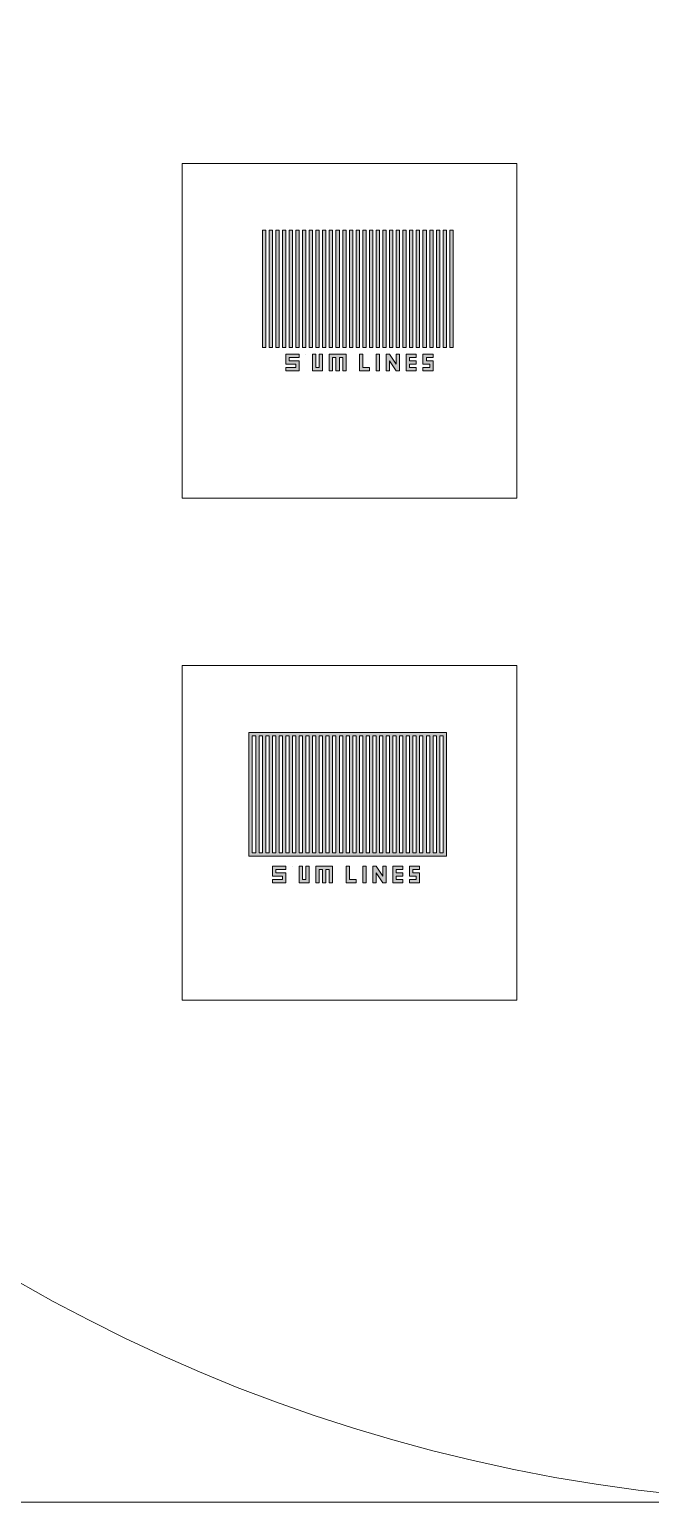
# Model space of a CAD drawing. Extents: x -2 to 5002, y -2 to 5002.
# Drawn here: x 1272 to 2200, y -2 to 2200 of the extents above; entities that cross this region are included whole.
import ezdxf

# ---------------------------------------------------------------- set-up
doc = ezdxf.new("R2010")
doc.units = 13
doc.layers.get('0').update_dxf_attribs({"linetype": 'CONTINUOUS', "lineweight": 0})
for name, color, linetype, lineweight in [('Cell outlines', 5, 'CONTINUOUS', 0), ('Si wet etch 1 geometry', 1, 'CONTINUOUS', 0), ('Si wet etch 1 mask', 16, 'CONTINUOUS', 0)]:
    doc.layers.add(name, color=color, linetype=linetype, lineweight=lineweight)

msp = doc.modelspace()

# ---------------------------------------------------------------- hatches: boundary and pattern name
at = {"layer": 'Si wet etch 1 mask'}
h = msp.add_hatch(color=256, dxfattribs=at)
edge = h.paths.add_edge_path()
edge.add_line((1620, 1900), (1620, 1725))
edge.add_line((1620, 1725), (1625, 1725))
edge.add_line((1625, 1725), (1625, 1900))
edge.add_line((1625, 1900), (1620, 1900))
edge.add_line((1630, 1900), (1630, 1725))
edge.add_line((1630, 1725), (1635, 1725))
edge.add_line((1635, 1725), (1635, 1900))
edge.add_line((1635, 1900), (1630, 1900))
edge.add_line((1640, 1900), (1645, 1900))
edge.add_line((1645, 1900), (1645, 1725))
edge.add_line((1645, 1725), (1640, 1725))
edge.add_line((1640, 1725), (1640, 1900))
edge.add_line((1650, 1900), (1655, 1900))
edge.add_line((1655, 1900), (1655, 1725))
edge.add_line((1655, 1725), (1650, 1725))
edge.add_line((1650, 1725), (1650, 1900))
edge.add_line((1660, 1900), (1665, 1900))
edge.add_line((1665, 1900), (1665, 1725))
edge.add_line((1665, 1725), (1660, 1725))
edge.add_line((1660, 1725), (1660, 1900))
edge.add_line((1670, 1900), (1675, 1900))
edge.add_line((1675, 1900), (1675, 1725))
edge.add_line((1675, 1725), (1670, 1725))
edge.add_line((1670, 1725), (1670, 1900))
edge.add_line((1680, 1900), (1685, 1900))
edge.add_line((1685, 1900), (1685, 1725))
edge.add_line((1685, 1725), (1680, 1725))
edge.add_line((1680, 1725), (1680, 1900))
edge.add_line((1690, 1900), (1695, 1900))
edge.add_line((1695, 1900), (1695, 1725))
edge.add_line((1695, 1725), (1690, 1725))
edge.add_line((1690, 1725), (1690, 1900))
edge.add_line((1700, 1900), (1705, 1900))
edge.add_line((1705, 1900), (1705, 1725))
edge.add_line((1705, 1725), (1700, 1725))
edge.add_line((1700, 1725), (1700, 1900))
edge.add_line((1710, 1900), (1710, 1725))
edge.add_line((1710, 1725), (1715, 1725))
edge.add_line((1715, 1725), (1715, 1900))
edge.add_line((1715, 1900), (1710, 1900))
edge.add_line((1720, 1900), (1720, 1725))
edge.add_line((1720, 1725), (1725, 1725))
edge.add_line((1725, 1725), (1725, 1900))
edge.add_line((1725, 1900), (1720, 1900))
edge.add_line((1730, 1900), (1735, 1900))
edge.add_line((1735, 1900), (1735, 1725))
edge.add_line((1735, 1725), (1730, 1725))
edge.add_line((1730, 1725), (1730, 1900))
edge.add_line((1740, 1900), (1745, 1900))
edge.add_line((1745, 1900), (1745, 1725))
edge.add_line((1745, 1725), (1740, 1725))
edge.add_line((1740, 1725), (1740, 1900))
edge.add_line((1750, 1900), (1755, 1900))
edge.add_line((1755, 1900), (1755, 1725))
edge.add_line((1755, 1725), (1750, 1725))
edge.add_line((1750, 1725), (1750, 1900))
edge.add_line((1760, 1900), (1765, 1900))
edge.add_line((1765, 1900), (1765, 1725))
edge.add_line((1765, 1725), (1760, 1725))
edge.add_line((1760, 1725), (1760, 1900))
edge.add_line((1770, 1900), (1775, 1900))
edge.add_line((1775, 1900), (1775, 1725))
edge.add_line((1775, 1725), (1770, 1725))
edge.add_line((1770, 1725), (1770, 1900))
edge.add_line((1780, 1900), (1785, 1900))
edge.add_line((1785, 1900), (1785, 1725))
edge.add_line((1785, 1725), (1780, 1725))
edge.add_line((1780, 1725), (1780, 1900))
edge.add_line((1790, 1900), (1795, 1900))
edge.add_line((1795, 1900), (1795, 1725))
edge.add_line((1795, 1725), (1790, 1725))
edge.add_line((1790, 1725), (1790, 1900))
edge.add_line((1800, 1900), (1800, 1725))
edge.add_line((1800, 1725), (1805, 1725))
edge.add_line((1805, 1725), (1805, 1900))
edge.add_line((1805, 1900), (1800, 1900))
edge.add_line((1810, 1900), (1810, 1725))
edge.add_line((1810, 1725), (1815, 1725))
edge.add_line((1815, 1725), (1815, 1900))
edge.add_line((1815, 1900), (1810, 1900))
edge.add_line((1820, 1900), (1825, 1900))
edge.add_line((1825, 1900), (1825, 1725))
edge.add_line((1825, 1725), (1820, 1725))
edge.add_line((1820, 1725), (1820, 1900))
edge.add_line((1830, 1900), (1835, 1900))
edge.add_line((1835, 1900), (1835, 1725))
edge.add_line((1835, 1725), (1830, 1725))
edge.add_line((1830, 1725), (1830, 1900))
edge.add_line((1840, 1900), (1845, 1900))
edge.add_line((1845, 1900), (1845, 1725))
edge.add_line((1845, 1725), (1840, 1725))
edge.add_line((1840, 1725), (1840, 1900))
edge.add_line((1850, 1900), (1855, 1900))
edge.add_line((1855, 1900), (1855, 1725))
edge.add_line((1855, 1725), (1850, 1725))
edge.add_line((1850, 1725), (1850, 1900))
edge.add_line((1860, 1900), (1865, 1900))
edge.add_line((1865, 1900), (1865, 1725))
edge.add_line((1865, 1725), (1860, 1725))
edge.add_line((1860, 1725), (1860, 1900))
edge.add_line((1870, 1900), (1875, 1900))
edge.add_line((1875, 1900), (1875, 1725))
edge.add_line((1875, 1725), (1870, 1725))
edge.add_line((1870, 1725), (1870, 1900))
edge.add_line((1880, 1900), (1885, 1900))
edge.add_line((1885, 1900), (1885, 1725))
edge.add_line((1885, 1725), (1880, 1725))
edge.add_line((1880, 1725), (1880, 1900))
edge.add_line((1890, 1900), (1890, 1725))
edge.add_line((1890, 1725), (1895, 1725))
edge.add_line((1895, 1725), (1895, 1900))
edge.add_line((1895, 1900), (1890, 1900))
edge.add_line((1900, 1900), (1900, 1725))
edge.add_line((1900, 1725), (1905, 1725))
edge.add_line((1905, 1725), (1905, 1900))
edge.add_line((1905, 1900), (1900, 1900))
edge.add_line((1675, 1690), (1655, 1690))
edge.add_line((1655, 1690), (1655, 1695))
edge.add_line((1655, 1695), (1670, 1695))
edge.add_line((1670, 1695), (1670, 1700))
edge.add_line((1670, 1700), (1655, 1700))
edge.add_line((1655, 1700), (1655, 1715))
edge.add_line((1655, 1715), (1675, 1715))
edge.add_line((1675, 1715), (1675, 1710))
edge.add_line((1675, 1710), (1660, 1710))
edge.add_line((1660, 1710), (1660, 1705))
edge.add_line((1660, 1705), (1675, 1705))
edge.add_line((1675, 1705), (1675, 1690))
edge.add_line((1685, 1715), (1685, 1715))
edge.add_line((1695, 1715), (1695, 1715))
edge.add_line((1695, 1715), (1700, 1715))
edge.add_line((1700, 1715), (1700, 1695))
edge.add_line((1700, 1695), (1705, 1695))
edge.add_line((1705, 1695), (1705, 1715))
edge.add_line((1705, 1715), (1710, 1715))
edge.add_line((1710, 1715), (1710, 1690))
edge.add_line((1710, 1690), (1695, 1690))
edge.add_line((1695, 1690), (1695, 1715))
edge.add_line((1765, 1715), (1765, 1690))
edge.add_line((1765, 1690), (1780, 1690))
edge.add_line((1780, 1690), (1780, 1695))
edge.add_line((1780, 1695), (1770, 1695))
edge.add_line((1770, 1695), (1770, 1715))
edge.add_line((1770, 1715), (1765, 1715))
edge.add_line((1790, 1715), (1790, 1690))
edge.add_line((1790, 1690), (1795, 1690))
edge.add_line((1795, 1690), (1795, 1715))
edge.add_line((1795, 1715), (1790, 1715))
edge.add_line((1805, 1690), (1805, 1715))
edge.add_line((1805, 1715), (1810, 1715))
edge.add_line((1810, 1715), (1820, 1700))
edge.add_line((1820, 1700), (1820, 1715))
edge.add_line((1820, 1715), (1825, 1715))
edge.add_line((1825, 1715), (1825, 1690))
edge.add_line((1825, 1690), (1820, 1690))
edge.add_line((1820, 1690), (1810, 1705))
edge.add_line((1810, 1705), (1810, 1690))
edge.add_line((1810, 1690), (1805, 1690))
edge.add_line((1835, 1715), (1835, 1690))
edge.add_line((1835, 1690), (1850, 1690))
edge.add_line((1850, 1690), (1850, 1695))
edge.add_line((1850, 1695), (1840, 1695))
edge.add_line((1840, 1695), (1840, 1700))
edge.add_line((1840, 1700), (1850, 1700))
edge.add_line((1850, 1700), (1850, 1705))
edge.add_line((1850, 1705), (1840, 1705))
edge.add_line((1840, 1705), (1840, 1710))
edge.add_line((1840, 1710), (1850, 1710))
edge.add_line((1850, 1710), (1850, 1715))
edge.add_line((1850, 1715), (1835, 1715))
edge.add_line((1860, 1715), (1875, 1715))
edge.add_line((1875, 1715), (1875, 1710))
edge.add_line((1875, 1710), (1865, 1710))
edge.add_line((1865, 1710), (1865, 1705))
edge.add_line((1865, 1705), (1875, 1705))
edge.add_line((1875, 1705), (1875, 1690))
edge.add_line((1875, 1690), (1860, 1690))
edge.add_line((1860, 1690), (1860, 1695))
edge.add_line((1860, 1695), (1870, 1695))
edge.add_line((1870, 1695), (1870, 1700))
edge.add_line((1870, 1700), (1860, 1700))
edge.add_line((1860, 1700), (1860, 1715))
edge.add_line((1720, 1715), (1720, 1690))
edge.add_line((1720, 1690), (1725, 1690))
edge.add_line((1725, 1690), (1725, 1710))
edge.add_line((1725, 1710), (1730, 1710))
edge.add_line((1730, 1710), (1730, 1690))
edge.add_line((1730, 1690), (1735, 1690))
edge.add_line((1735, 1690), (1735, 1710))
edge.add_line((1735, 1710), (1740, 1710))
edge.add_line((1740, 1710), (1740, 1690))
edge.add_line((1740, 1690), (1745, 1690))
edge.add_line((1745, 1690), (1745, 1715))
edge.add_line((1745, 1715), (1720, 1715))
h = msp.add_hatch(color=256, dxfattribs=at)
edge = h.paths.add_edge_path()
edge.add_line((1600, 1150), (1600, 965))
edge.add_line((1600, 965), (1895, 965))
edge.add_line((1895, 965), (1895, 1150))
edge.add_line((1895, 1150), (1600, 1150))
edge.add_line((1605, 1145), (1605, 970))
edge.add_line((1605, 970), (1610, 970))
edge.add_line((1610, 970), (1610, 1145))
edge.add_line((1610, 1145), (1605, 1145))
edge.add_line((1615, 1145), (1615, 970))
edge.add_line((1615, 970), (1620, 970))
edge.add_line((1620, 970), (1620, 1145))
edge.add_line((1620, 1145), (1615, 1145))
edge.add_line((1625, 1145), (1630, 1145))
edge.add_line((1630, 1145), (1630, 970))
edge.add_line((1630, 970), (1625, 970))
edge.add_line((1625, 970), (1625, 1145))
edge.add_line((1635, 1145), (1640, 1145))
edge.add_line((1640, 1145), (1640, 970))
edge.add_line((1640, 970), (1635, 970))
edge.add_line((1635, 970), (1635, 1145))
edge.add_line((1645, 1145), (1650, 1145))
edge.add_line((1650, 1145), (1650, 970))
edge.add_line((1650, 970), (1645, 970))
edge.add_line((1645, 970), (1645, 1145))
edge.add_line((1655, 1145), (1660, 1145))
edge.add_line((1660, 1145), (1660, 970))
edge.add_line((1660, 970), (1655, 970))
edge.add_line((1655, 970), (1655, 1145))
edge.add_line((1665, 1145), (1670, 1145))
edge.add_line((1670, 1145), (1670, 970))
edge.add_line((1670, 970), (1665, 970))
edge.add_line((1665, 970), (1665, 1145))
edge.add_line((1675, 1145), (1680, 1145))
edge.add_line((1680, 1145), (1680, 970))
edge.add_line((1680, 970), (1675, 970))
edge.add_line((1675, 970), (1675, 1145))
edge.add_line((1685, 1145), (1690, 1145))
edge.add_line((1690, 1145), (1690, 970))
edge.add_line((1690, 970), (1685, 970))
edge.add_line((1685, 970), (1685, 1145))
edge.add_line((1695, 1145), (1695, 970))
edge.add_line((1695, 970), (1700, 970))
edge.add_line((1700, 970), (1700, 1145))
edge.add_line((1700, 1145), (1695, 1145))
edge.add_line((1705, 1145), (1705, 970))
edge.add_line((1705, 970), (1710, 970))
edge.add_line((1710, 970), (1710, 1145))
edge.add_line((1710, 1145), (1705, 1145))
edge.add_line((1715, 1145), (1720, 1145))
edge.add_line((1720, 1145), (1720, 970))
edge.add_line((1720, 970), (1715, 970))
edge.add_line((1715, 970), (1715, 1145))
edge.add_line((1725, 1145), (1730, 1145))
edge.add_line((1730, 1145), (1730, 970))
edge.add_line((1730, 970), (1725, 970))
edge.add_line((1725, 970), (1725, 1145))
edge.add_line((1735, 1145), (1740, 1145))
edge.add_line((1740, 1145), (1740, 970))
edge.add_line((1740, 970), (1735, 970))
edge.add_line((1735, 970), (1735, 1145))
edge.add_line((1745, 1145), (1750, 1145))
edge.add_line((1750, 1145), (1750, 970))
edge.add_line((1750, 970), (1745, 970))
edge.add_line((1745, 970), (1745, 1145))
edge.add_line((1755, 1145), (1760, 1145))
edge.add_line((1760, 1145), (1760, 970))
edge.add_line((1760, 970), (1755, 970))
edge.add_line((1755, 970), (1755, 1145))
edge.add_line((1765, 1145), (1770, 1145))
edge.add_line((1770, 1145), (1770, 970))
edge.add_line((1770, 970), (1765, 970))
edge.add_line((1765, 970), (1765, 1145))
edge.add_line((1775, 1145), (1780, 1145))
edge.add_line((1780, 1145), (1780, 970))
edge.add_line((1780, 970), (1775, 970))
edge.add_line((1775, 970), (1775, 1145))
edge.add_line((1785, 1145), (1785, 970))
edge.add_line((1785, 970), (1790, 970))
edge.add_line((1790, 970), (1790, 1145))
edge.add_line((1790, 1145), (1785, 1145))
edge.add_line((1795, 1145), (1795, 970))
edge.add_line((1795, 970), (1800, 970))
edge.add_line((1800, 970), (1800, 1145))
edge.add_line((1800, 1145), (1795, 1145))
edge.add_line((1805, 1145), (1810, 1145))
edge.add_line((1810, 1145), (1810, 970))
edge.add_line((1810, 970), (1805, 970))
edge.add_line((1805, 970), (1805, 1145))
edge.add_line((1815, 1145), (1820, 1145))
edge.add_line((1820, 1145), (1820, 970))
edge.add_line((1820, 970), (1815, 970))
edge.add_line((1815, 970), (1815, 1145))
edge.add_line((1825, 1145), (1830, 1145))
edge.add_line((1830, 1145), (1830, 970))
edge.add_line((1830, 970), (1825, 970))
edge.add_line((1825, 970), (1825, 1145))
edge.add_line((1835, 1145), (1840, 1145))
edge.add_line((1840, 1145), (1840, 970))
edge.add_line((1840, 970), (1835, 970))
edge.add_line((1835, 970), (1835, 1145))
edge.add_line((1845, 1145), (1850, 1145))
edge.add_line((1850, 1145), (1850, 970))
edge.add_line((1850, 970), (1845, 970))
edge.add_line((1845, 970), (1845, 1145))
edge.add_line((1855, 1145), (1860, 1145))
edge.add_line((1860, 1145), (1860, 970))
edge.add_line((1860, 970), (1855, 970))
edge.add_line((1855, 970), (1855, 1145))
edge.add_line((1865, 1145), (1870, 1145))
edge.add_line((1870, 1145), (1870, 970))
edge.add_line((1870, 970), (1865, 970))
edge.add_line((1865, 970), (1865, 1145))
edge.add_line((1875, 1145), (1875, 970))
edge.add_line((1875, 970), (1880, 970))
edge.add_line((1880, 970), (1880, 1145))
edge.add_line((1880, 1145), (1875, 1145))
edge.add_line((1885, 1145), (1885, 970))
edge.add_line((1885, 970), (1890, 970))
edge.add_line((1890, 970), (1890, 1145))
edge.add_line((1890, 1145), (1885, 1145))
edge.add_line((1655, 925), (1635, 925))
edge.add_line((1635, 925), (1635, 930))
edge.add_line((1635, 930), (1650, 930))
edge.add_line((1650, 930), (1650, 935))
edge.add_line((1650, 935), (1635, 935))
edge.add_line((1635, 935), (1635, 950))
edge.add_line((1635, 950), (1655, 950))
edge.add_line((1655, 950), (1655, 945))
edge.add_line((1655, 945), (1640, 945))
edge.add_line((1640, 945), (1640, 940))
edge.add_line((1640, 940), (1655, 940))
edge.add_line((1655, 940), (1655, 925))
edge.add_line((1665, 950), (1665, 950))
edge.add_line((1675, 950), (1675, 950))
edge.add_line((1675, 950), (1680, 950))
edge.add_line((1680, 950), (1680, 930))
edge.add_line((1680, 930), (1685, 930))
edge.add_line((1685, 930), (1685, 950))
edge.add_line((1685, 950), (1690, 950))
edge.add_line((1690, 950), (1690, 925))
edge.add_line((1690, 925), (1675, 925))
edge.add_line((1675, 925), (1675, 950))
edge.add_line((1745, 950), (1745, 925))
edge.add_line((1745, 925), (1760, 925))
edge.add_line((1760, 925), (1760, 930))
edge.add_line((1760, 930), (1750, 930))
edge.add_line((1750, 930), (1750, 950))
edge.add_line((1750, 950), (1745, 950))
edge.add_line((1770, 950), (1770, 925))
edge.add_line((1770, 925), (1775, 925))
edge.add_line((1775, 925), (1775, 950))
edge.add_line((1775, 950), (1770, 950))
edge.add_line((1785, 925), (1785, 950))
edge.add_line((1785, 950), (1790, 950))
edge.add_line((1790, 950), (1800, 935))
edge.add_line((1800, 935), (1800, 950))
edge.add_line((1800, 950), (1805, 950))
edge.add_line((1805, 950), (1805, 925))
edge.add_line((1805, 925), (1800, 925))
edge.add_line((1800, 925), (1790, 940))
edge.add_line((1790, 940), (1790, 925))
edge.add_line((1790, 925), (1785, 925))
edge.add_line((1815, 950), (1815, 925))
edge.add_line((1815, 925), (1830, 925))
edge.add_line((1830, 925), (1830, 930))
edge.add_line((1830, 930), (1820, 930))
edge.add_line((1820, 930), (1820, 935))
edge.add_line((1820, 935), (1830, 935))
edge.add_line((1830, 935), (1830, 940))
edge.add_line((1830, 940), (1820, 940))
edge.add_line((1820, 940), (1820, 945))
edge.add_line((1820, 945), (1830, 945))
edge.add_line((1830, 945), (1830, 950))
edge.add_line((1830, 950), (1815, 950))
edge.add_line((1840, 950), (1855, 950))
edge.add_line((1855, 950), (1855, 945))
edge.add_line((1855, 945), (1845, 945))
edge.add_line((1845, 945), (1845, 940))
edge.add_line((1845, 940), (1855, 940))
edge.add_line((1855, 940), (1855, 925))
edge.add_line((1855, 925), (1840, 925))
edge.add_line((1840, 925), (1840, 930))
edge.add_line((1840, 930), (1850, 930))
edge.add_line((1850, 930), (1850, 935))
edge.add_line((1850, 935), (1840, 935))
edge.add_line((1840, 935), (1840, 950))
edge.add_line((1700, 950), (1700, 925))
edge.add_line((1700, 925), (1705, 925))
edge.add_line((1705, 925), (1705, 945))
edge.add_line((1705, 945), (1710, 945))
edge.add_line((1710, 945), (1710, 925))
edge.add_line((1710, 925), (1715, 925))
edge.add_line((1715, 925), (1715, 945))
edge.add_line((1715, 945), (1720, 945))
edge.add_line((1720, 945), (1720, 925))
edge.add_line((1720, 925), (1725, 925))
edge.add_line((1725, 925), (1725, 950))
edge.add_line((1725, 950), (1700, 950))

# ---------------------------------------------------------------- linework, layer by layer
msp.add_circle((2500, 2500), 2502)
at = {"layer": 'Cell outlines'}
for p, q in [((2000, 2000), (1500, 2000)), ((1500, 2000), (1500, 1500)), ((2000, 1500), (2000, 2000)), ((1500, 1500), (2000, 1500)), ((2000, 1250), (1500, 1250)), ((1500, 1250), (1500, 750)), ((2000, 750), (2000, 1250)), ((1500, 750), (2000, 750)), ((5000, 0), (0, 0))]:
    msp.add_line(p, q, dxfattribs=at)
at = {"layer": 'Si wet etch 1 geometry', "linetype": 'CONTINUOUS'}
for p, q in [((1620, 1900), (1620, 1725)), ((1625, 1900), (1620, 1900)), ((1625, 1725), (1625, 1900)), ((1630, 1900), (1630, 1725)), ((1635, 1900), (1630, 1900)), ((1635, 1725), (1635, 1900)), ((1640, 1900), (1645, 1900)), ((1640, 1725), (1640, 1900)), ((1645, 1900), (1645, 1725)), ((1650, 1900), (1655, 1900)), ((1650, 1725), (1650, 1900)), ((1655, 1900), (1655, 1725)), ((1660, 1900), (1665, 1900)), ((1660, 1725), (1660, 1900)), ((1665, 1900), (1665, 1725)), ((1670, 1900), (1675, 1900)), ((1670, 1725), (1670, 1900)), ((1675, 1900), (1675, 1725)), ((1680, 1900), (1685, 1900)), ((1680, 1725), (1680, 1900)), ((1685, 1900), (1685, 1725)), ((1690, 1900), (1695, 1900)), ((1690, 1725), (1690, 1900)), ((1695, 1900), (1695, 1725)), ((1700, 1900), (1705, 1900)), ((1700, 1725), (1700, 1900)), ((1705, 1900), (1705, 1725)), ((1710, 1900), (1710, 1725)), ((1715, 1900), (1710, 1900)), ((1715, 1725), (1715, 1900)), ((1720, 1900), (1720, 1725)), ((1725, 1900), (1720, 1900)), ((1725, 1725), (1725, 1900)), ((1730, 1900), (1735, 1900)), ((1730, 1725), (1730, 1900)), ((1735, 1900), (1735, 1725)), ((1740, 1900), (1745, 1900)), ((1740, 1725), (1740, 1900)), ((1745, 1900), (1745, 1725)), ((1750, 1900), (1755, 1900)), ((1750, 1725), (1750, 1900)), ((1755, 1900), (1755, 1725)), ((1760, 1900), (1765, 1900)), ((1760, 1725), (1760, 1900)), ((1765, 1900), (1765, 1725)), ((1770, 1900), (1775, 1900)), ((1770, 1725), (1770, 1900)), ((1775, 1900), (1775, 1725)), ((1780, 1900), (1785, 1900)), ((1780, 1725), (1780, 1900)), ((1785, 1900), (1785, 1725)), ((1790, 1900), (1795, 1900)), ((1790, 1725), (1790, 1900)), ((1795, 1900), (1795, 1725)), ((1800, 1900), (1800, 1725)), ((1805, 1900), (1800, 1900)), ((1805, 1725), (1805, 1900)), ((1810, 1900), (1810, 1725)), ((1815, 1900), (1810, 1900)), ((1815, 1725), (1815, 1900)), ((1820, 1900), (1825, 1900)), ((1820, 1725), (1820, 1900)), ((1825, 1900), (1825, 1725)), ((1830, 1900), (1835, 1900)), ((1830, 1725), (1830, 1900)), ((1835, 1900), (1835, 1725)), ((1840, 1900), (1845, 1900)), ((1840, 1725), (1840, 1900)), ((1845, 1900), (1845, 1725)), ((1850, 1900), (1855, 1900)), ((1850, 1725), (1850, 1900)), ((1855, 1900), (1855, 1725)), ((1860, 1900), (1865, 1900)), ((1860, 1725), (1860, 1900)), ((1865, 1900), (1865, 1725)), ((1870, 1900), (1875, 1900)), ((1870, 1725), (1870, 1900)), ((1875, 1900), (1875, 1725)), ((1880, 1900), (1885, 1900)), ((1880, 1725), (1880, 1900)), ((1885, 1900), (1885, 1725)), ((1890, 1900), (1890, 1725)), ((1895, 1900), (1890, 1900)), ((1895, 1725), (1895, 1900)), ((1900, 1900), (1900, 1725)), ((1905, 1900), (1900, 1900)), ((1905, 1725), (1905, 1900)), ((1620, 1725), (1625, 1725)), ((1630, 1725), (1635, 1725)), ((1645, 1725), (1640, 1725)), ((1655, 1725), (1650, 1725)), ((1665, 1725), (1660, 1725)), ((1675, 1725), (1670, 1725)), ((1685, 1725), (1680, 1725)), ((1695, 1725), (1690, 1725)), ((1705, 1725), (1700, 1725)), ((1710, 1725), (1715, 1725)), ((1720, 1725), (1725, 1725)), ((1735, 1725), (1730, 1725)), ((1745, 1725), (1740, 1725)), ((1755, 1725), (1750, 1725)), ((1765, 1725), (1760, 1725)), ((1775, 1725), (1770, 1725)), ((1785, 1725), (1780, 1725)), ((1795, 1725), (1790, 1725)), ((1800, 1725), (1805, 1725)), ((1810, 1725), (1815, 1725)), ((1825, 1725), (1820, 1725)), ((1835, 1725), (1830, 1725)), ((1845, 1725), (1840, 1725)), ((1855, 1725), (1850, 1725)), ((1865, 1725), (1860, 1725)), ((1875, 1725), (1870, 1725)), ((1885, 1725), (1880, 1725)), ((1890, 1725), (1895, 1725)), ((1900, 1725), (1905, 1725)), ((1600, 1150), (1600, 965)), ((1895, 1150), (1600, 1150)), ((1895, 965), (1895, 1150)), ((1605, 1145), (1605, 970)), ((1610, 1145), (1605, 1145)), ((1610, 970), (1610, 1145)), ((1615, 1145), (1615, 970)), ((1620, 1145), (1615, 1145)), ((1620, 970), (1620, 1145)), ((1625, 1145), (1630, 1145)), ((1625, 970), (1625, 1145)), ((1630, 1145), (1630, 970)), ((1635, 1145), (1640, 1145)), ((1635, 970), (1635, 1145)), ((1640, 1145), (1640, 970)), ((1645, 1145), (1650, 1145)), ((1645, 970), (1645, 1145)), ((1650, 1145), (1650, 970)), ((1655, 1145), (1660, 1145)), ((1655, 970), (1655, 1145)), ((1660, 1145), (1660, 970)), ((1665, 1145), (1670, 1145)), ((1665, 970), (1665, 1145)), ((1670, 1145), (1670, 970)), ((1675, 1145), (1680, 1145)), ((1675, 970), (1675, 1145)), ((1680, 1145), (1680, 970)), ((1685, 1145), (1690, 1145)), ((1685, 970), (1685, 1145)), ((1690, 1145), (1690, 970)), ((1695, 1145), (1695, 970)), ((1700, 1145), (1695, 1145)), ((1700, 970), (1700, 1145)), ((1705, 1145), (1705, 970)), ((1710, 1145), (1705, 1145)), ((1710, 970), (1710, 1145)), ((1715, 1145), (1720, 1145)), ((1715, 970), (1715, 1145)), ((1720, 1145), (1720, 970)), ((1725, 1145), (1730, 1145)), ((1725, 970), (1725, 1145)), ((1730, 1145), (1730, 970)), ((1735, 1145), (1740, 1145)), ((1735, 970), (1735, 1145)), ((1740, 1145), (1740, 970)), ((1745, 1145), (1750, 1145)), ((1745, 970), (1745, 1145)), ((1750, 1145), (1750, 970)), ((1755, 1145), (1760, 1145)), ((1755, 970), (1755, 1145)), ((1760, 1145), (1760, 970)), ((1765, 1145), (1770, 1145)), ((1765, 970), (1765, 1145)), ((1770, 1145), (1770, 970)), ((1775, 1145), (1780, 1145)), ((1775, 970), (1775, 1145)), ((1780, 1145), (1780, 970)), ((1785, 1145), (1785, 970)), ((1790, 1145), (1785, 1145)), ((1790, 970), (1790, 1145)), ((1795, 1145), (1795, 970)), ((1800, 1145), (1795, 1145)), ((1800, 970), (1800, 1145)), ((1805, 1145), (1810, 1145)), ((1805, 970), (1805, 1145)), ((1810, 1145), (1810, 970)), ((1815, 1145), (1820, 1145)), ((1815, 970), (1815, 1145)), ((1820, 1145), (1820, 970)), ((1825, 1145), (1830, 1145)), ((1825, 970), (1825, 1145)), ((1830, 1145), (1830, 970)), ((1835, 1145), (1840, 1145)), ((1835, 970), (1835, 1145)), ((1840, 1145), (1840, 970)), ((1845, 1145), (1850, 1145)), ((1845, 970), (1845, 1145)), ((1850, 1145), (1850, 970)), ((1855, 1145), (1860, 1145)), ((1855, 970), (1855, 1145)), ((1860, 1145), (1860, 970)), ((1865, 1145), (1870, 1145)), ((1865, 970), (1865, 1145)), ((1870, 1145), (1870, 970)), ((1875, 1145), (1875, 970)), ((1880, 1145), (1875, 1145)), ((1880, 970), (1880, 1145)), ((1885, 1145), (1885, 970)), ((1890, 1145), (1885, 1145)), ((1890, 970), (1890, 1145)), ((1605, 970), (1610, 970)), ((1615, 970), (1620, 970)), ((1630, 970), (1625, 970)), ((1640, 970), (1635, 970)), ((1650, 970), (1645, 970)), ((1660, 970), (1655, 970)), ((1670, 970), (1665, 970)), ((1680, 970), (1675, 970)), ((1690, 970), (1685, 970)), ((1695, 970), (1700, 970)), ((1705, 970), (1710, 970)), ((1720, 970), (1715, 970)), ((1730, 970), (1725, 970)), ((1740, 970), (1735, 970)), ((1750, 970), (1745, 970)), ((1760, 970), (1755, 970)), ((1770, 970), (1765, 970)), ((1780, 970), (1775, 970)), ((1785, 970), (1790, 970)), ((1795, 970), (1800, 970)), ((1810, 970), (1805, 970)), ((1820, 970), (1815, 970)), ((1830, 970), (1825, 970)), ((1840, 970), (1835, 970)), ((1850, 970), (1845, 970)), ((1860, 970), (1855, 970)), ((1870, 970), (1865, 970)), ((1875, 970), (1880, 970)), ((1885, 970), (1890, 970)), ((1600, 965), (1895, 965))]:
    msp.add_line(p, q, dxfattribs=at)
at = {"layer": 'Si wet etch 1 geometry'}
for p, q in [((1675, 1715), (1655, 1715)), ((1655, 1715), (1655, 1700)), ((1655, 1700), (1670, 1700)), ((1660, 1705), (1660, 1710)), ((1660, 1710), (1675, 1710)), ((1675, 1705), (1660, 1705)), ((1670, 1700), (1670, 1695)), ((1675, 1710), (1675, 1715)), ((1675, 1690), (1675, 1705)), ((1685, 1715), (1685, 1715)), ((1695, 1715), (1695, 1715)), ((1700, 1715), (1695, 1715)), ((1695, 1715), (1695, 1690)), ((1700, 1695), (1700, 1715)), ((1710, 1715), (1705, 1715)), ((1705, 1715), (1705, 1695)), ((1710, 1690), (1710, 1715)), ((1720, 1715), (1720, 1690)), ((1720, 1715), (1745, 1715)), ((1725, 1710), (1725, 1690)), ((1725, 1710), (1730, 1710)), ((1730, 1690), (1730, 1710)), ((1735, 1710), (1735, 1690)), ((1740, 1710), (1735, 1710)), ((1740, 1690), (1740, 1710)), ((1745, 1715), (1745, 1690)), ((1765, 1715), (1765, 1690)), ((1770, 1715), (1765, 1715)), ((1770, 1695), (1770, 1715)), ((1790, 1715), (1790, 1690)), ((1795, 1715), (1790, 1715)), ((1795, 1690), (1795, 1715)), ((1805, 1690), (1805, 1715)), ((1805, 1715), (1810, 1715)), ((1810, 1715), (1820, 1700)), ((1820, 1690), (1810, 1705)), ((1810, 1705), (1810, 1690)), ((1820, 1715), (1825, 1715)), ((1820, 1700), (1820, 1715)), ((1825, 1715), (1825, 1690)), ((1835, 1715), (1835, 1690)), ((1850, 1715), (1835, 1715)), ((1840, 1705), (1840, 1710)), ((1840, 1710), (1850, 1710)), ((1850, 1705), (1840, 1705)), ((1840, 1695), (1840, 1700)), ((1840, 1700), (1850, 1700)), ((1850, 1710), (1850, 1715)), ((1850, 1700), (1850, 1705)), ((1860, 1715), (1875, 1715)), ((1860, 1700), (1860, 1715)), ((1870, 1700), (1860, 1700)), ((1875, 1710), (1865, 1710)), ((1865, 1710), (1865, 1705)), ((1865, 1705), (1875, 1705)), ((1870, 1695), (1870, 1700)), ((1875, 1715), (1875, 1710)), ((1875, 1705), (1875, 1690)), ((1670, 1695), (1655, 1695)), ((1655, 1695), (1655, 1690)), ((1675, 1690), (1655, 1690)), ((1695, 1690), (1710, 1690)), ((1700, 1695), (1705, 1695)), ((1725, 1690), (1720, 1690)), ((1735, 1690), (1730, 1690)), ((1745, 1690), (1740, 1690)), ((1765, 1690), (1780, 1690)), ((1780, 1695), (1770, 1695)), ((1780, 1690), (1780, 1695)), ((1790, 1690), (1795, 1690)), ((1810, 1690), (1805, 1690)), ((1825, 1690), (1820, 1690)), ((1835, 1690), (1850, 1690)), ((1850, 1695), (1840, 1695)), ((1850, 1690), (1850, 1695)), ((1860, 1690), (1860, 1695)), ((1860, 1695), (1870, 1695)), ((1875, 1690), (1860, 1690)), ((1655, 950), (1635, 950)), ((1635, 950), (1635, 935)), ((1655, 945), (1655, 950)), ((1665, 950), (1665, 950)), ((1675, 950), (1675, 950)), ((1680, 950), (1675, 950)), ((1675, 950), (1675, 925)), ((1680, 930), (1680, 950)), ((1690, 950), (1685, 950)), ((1685, 950), (1685, 930)), ((1690, 925), (1690, 950)), ((1700, 950), (1700, 925)), ((1700, 950), (1725, 950)), ((1725, 950), (1725, 925)), ((1745, 950), (1745, 925)), ((1750, 950), (1745, 950)), ((1750, 930), (1750, 950)), ((1770, 950), (1770, 925)), ((1775, 950), (1770, 950)), ((1775, 925), (1775, 950)), ((1785, 925), (1785, 950)), ((1785, 950), (1790, 950)), ((1790, 950), (1800, 935)), ((1800, 950), (1805, 950)), ((1800, 935), (1800, 950)), ((1805, 950), (1805, 925)), ((1815, 950), (1815, 925)), ((1830, 950), (1815, 950)), ((1830, 945), (1830, 950)), ((1840, 950), (1855, 950)), ((1840, 935), (1840, 950)), ((1855, 950), (1855, 945)), ((1635, 935), (1650, 935)), ((1650, 930), (1635, 930)), ((1635, 930), (1635, 925)), ((1655, 925), (1635, 925)), ((1640, 940), (1640, 945)), ((1640, 945), (1655, 945)), ((1655, 940), (1640, 940)), ((1650, 935), (1650, 930)), ((1655, 925), (1655, 940)), ((1675, 925), (1690, 925)), ((1680, 930), (1685, 930)), ((1705, 925), (1700, 925)), ((1705, 945), (1705, 925)), ((1705, 945), (1710, 945)), ((1710, 925), (1710, 945)), ((1715, 925), (1710, 925)), ((1715, 945), (1715, 925)), ((1720, 945), (1715, 945)), ((1720, 925), (1720, 945)), ((1725, 925), (1720, 925)), ((1745, 925), (1760, 925)), ((1760, 930), (1750, 930)), ((1760, 925), (1760, 930)), ((1770, 925), (1775, 925)), ((1790, 925), (1785, 925)), ((1800, 925), (1790, 940)), ((1790, 940), (1790, 925)), ((1805, 925), (1800, 925)), ((1815, 925), (1830, 925)), ((1820, 940), (1820, 945)), ((1820, 945), (1830, 945)), ((1830, 940), (1820, 940)), ((1820, 930), (1820, 935)), ((1820, 935), (1830, 935)), ((1830, 930), (1820, 930)), ((1830, 935), (1830, 940)), ((1830, 925), (1830, 930)), ((1850, 935), (1840, 935)), ((1840, 925), (1840, 930)), ((1840, 930), (1850, 930)), ((1855, 925), (1840, 925)), ((1855, 945), (1845, 945)), ((1845, 945), (1845, 940)), ((1845, 940), (1855, 940)), ((1850, 930), (1850, 935)), ((1855, 940), (1855, 925))]:
    msp.add_line(p, q, dxfattribs=at)

doc.saveas('drawing.dxf')
